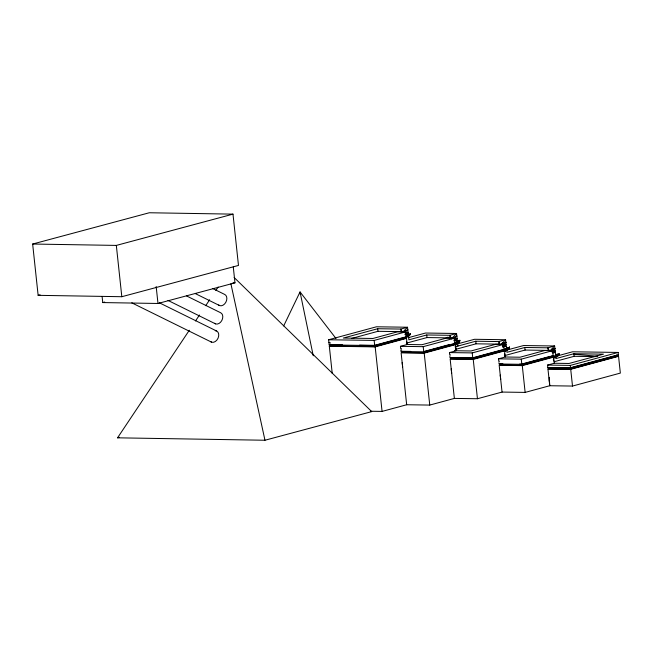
<?xml version="1.0" encoding="UTF-8"?>
<svg xmlns="http://www.w3.org/2000/svg" width="653" height="653" viewBox="0 0 653 653"><rect width="100%" height="100%" fill="white"/><g stroke="black" fill="none" stroke-linecap="round" stroke-linejoin="round"><path stroke-width="0.98" d="M300.029 293.948L300.045 291.924L336.009 338.515M504.647 356.154L505.063 355.738L504.549 353.885M455.508 350.09L456.031 349.486M406.06 337.74L407.684 335.454L408.354 335.805L408.247 334.916L409.578 335.511L406.06 337.74L405.489 337.283L405.733 336.45L406.77 336.915L406.713 336.148L408.149 336.262L409.953 334.671L409.578 335.536M455.672 344.441L457.304 342.148L457.965 342.499L457.867 341.609L459.19 342.205L455.672 344.441L455.1 343.984L455.345 343.151L456.39 343.617L456.333 342.849L457.761 342.956L459.565 341.372L459.198 342.229M505.283 351.134L506.916 348.849L507.585 349.2L507.479 348.302L508.809 348.906L505.283 351.134L504.647 350.277L505.128 350.416L504.957 349.845L506.002 350.31C505.569 351.241 505.749 348.743 506.646 349.926L506.606 349.428L507.381 349.657L509.185 348.065L508.809 348.922M554.903 357.828L556.527 355.542L557.197 355.893L556.723 355.297L557.311 355.73L553.72 357.885L553.083 357.052L553.564 357.191L553.393 356.62L554.438 357.085L554.381 356.318L555.613 357.003L555.556 356.236L556.993 356.35L558.797 354.759L558.421 355.624L554.903 357.828L554.258 356.971L554.74 357.118L555.352 355.616L556.021 355.975L555.915 355.077L557.246 355.681L557.091 355.003L557.915 355.51L557.621 354.954L558.421 355.599M406.468 343.845L406.99 343.241L406.484 341.388M283.688 325.912L300.045 291.924L313.244 355.771M234.125 277.484L371.728 411.619L264.971 440.244L117.548 437.82L189.313 330.247M195.525 320.933L199.483 315.007M205.695 305.686L209.654 299.76M215.865 290.438L218.126 287.051M403.081 331.822L407.521 327.235L408.076 332.401L405.537 332.957M501.153 344.319L505.593 339.731L506.148 344.898L502.753 345.617M407.799 329.814L404.746 331.838L407.799 329.814L403.342 332.034M453.019 338.597L456.839 336.066L455.99 336.295M452.994 338.581L456.839 336.066L451.484 338.727L450.097 337.895L427.013 337.56L406.346 343.16M501.406 344.531L505.871 342.319L502.075 343.339M550.446 350.783L554.903 348.563L552.014 349.347M328.63 339.756L376.479 326.786L407.521 327.235L400.787 329.063L377.703 328.728L343.331 338.042L372.936 338.466L397.538 331.806L405.497 331.92L406.052 337.079L374.708 345.576L329.185 344.923L328.63 339.756L374.161 340.409L405.497 331.92M351.461 338.499L377.973 331.308L401.064 331.642M329.185 344.923L331.136 344.392M332.23 373.443L329.324 346.212L331.275 345.682M454.57 339.201L457.108 338.646L456.561 333.487L449.819 335.307L426.736 334.981L408.868 339.821L408.215 333.691L404.827 334.409M359.583 345.119L374.561 345.331L404.215 337.291L404.354 338.581L374.7 346.621L331.161 346L331.022 344.702L342.613 344.874M408.786 337.577L425.511 333.038L456.561 333.487L451.484 338.727L449.819 335.307L450.113 338.025M329.324 346.212L375.173 346.865L406.509 338.376L407.17 344.506L400.428 346.335L400.705 348.914L401.546 348.686M401.685 349.975L400.844 350.204L400.983 351.494L423.748 351.82L455.084 343.331L454.537 338.164L446.57 338.05L421.969 344.719L407.17 344.506M400.428 346.335L423.193 346.661L454.537 338.164M457.908 346.074L457.247 339.935L453.859 340.662L454.806 340.744M424.548 351.322L449.427 344.58M410.729 351.396L401.824 351.265L401.962 352.563L423.732 352.873L453.386 344.833L453.247 343.543M457.818 343.821L474.551 339.291L505.593 339.731L498.859 341.56L475.768 341.225L455.019 346.857M370.863 411.251L382.07 411.414L406.672 404.746L401.122 352.791L424.205 353.118L455.549 344.621L456.202 350.759L449.468 352.579L449.737 355.167L450.586 354.938M402.166 362.546L402.64 366.986M455.378 349.412L476.045 343.813L499.129 344.139M449.468 352.579L472.225 352.906L503.569 344.417L504.124 349.575L472.78 358.073L450.015 357.746L449.876 356.456M551.793 351.869L555.181 351.151L554.626 345.984L547.891 347.812L524.808 347.478L506.94 352.318L506.287 346.188L502.892 346.906M472.625 357.828L502.288 349.796L502.426 351.085L472.764 359.117L450.994 358.807L450.856 357.518L472.625 357.828L472.764 359.117M506.85 350.073L523.584 345.535L554.626 345.984L549.548 351.224L547.891 347.812L548.177 350.522M406.672 404.746L429.756 405.08L454.366 398.412L450.154 359.036L473.237 359.37L504.581 350.873L505.242 357.003L498.5 358.832L498.778 361.411L499.618 361.182M451.199 368.798L451.672 373.238M504.41 355.665L525.077 350.057L548.169 350.392M498.5 358.832L521.265 359.158L552.601 350.661L553.156 355.828L521.812 364.325L499.055 363.999L498.916 362.701M555.883 356.318L572.616 351.787L618.146 352.44L618.415 355.02L570.575 367.99L547.81 367.663L547.532 365.084L554.275 363.256L569.073 363.468L603.445 354.155L573.84 353.73L555.972 358.57L555.319 352.44L552.781 352.995M522.62 363.819L550.365 356.301M502.859 363.811L499.896 363.77L500.035 365.06L521.796 365.37L551.459 357.33L551.32 356.04M454.366 398.412L477.449 398.738L502.051 392.069L499.186 365.288L522.278 365.615L553.613 357.126L554.275 363.256M500.231 375.042L500.704 379.483M554.43 361.648L574.118 356.309L595.822 356.62M547.81 367.663L569.432 367.737M502.051 392.069L525.134 392.404L549.744 385.735L547.949 368.953L570.559 369.035L616.718 356.53L616.579 355.24M547.532 365.084L570.298 365.411L618.146 352.44M615.599 355.501L570.42 367.745L570.559 369.035M547.949 368.953L570.714 369.28L618.554 356.309L620.35 373.092L572.501 386.062L549.744 385.735L549.54 382.136M549.271 381.295L549.271 377.385M32.65 244.034L149.308 212.756L232.99 214.135L238.476 265.436L121.817 296.715L38.135 295.336L32.65 244.034L116.332 245.414L232.99 214.135M38.135 295.336L40.094 294.813M102.113 296.593L102.75 302.568L104.7 302.045M102.75 302.568L157.985 303.474L234.974 282.831L233.276 266.897M117.548 437.82L119.507 437.29M405.105 333.006L408.076 332.401L406.076 332.369M454.145 339.258L457.108 338.646L455.108 338.621M503.177 345.502L506.148 344.898L503.226 345.168M552.209 351.755L555.181 351.151L553.181 351.118M502.745 346.735L504.442 346.4L504.312 345.111L505.3 345.127M405.162 332.671L408.076 332.401M454.194 338.923L457.108 338.646M552.267 351.42L555.181 351.151M407.235 332.63L406.239 332.614L406.378 333.903M406.215 333.659L408.215 333.691M405.056 337.062L406.052 337.079M456.267 338.874L455.272 338.858L455.41 340.156M405.195 338.36L406.517 338.376M455.247 339.911L457.247 339.935M454.088 343.315L455.084 343.331M503.569 344.417L495.611 344.302L471.009 350.971L454.366 350.726M452.243 344.58L455.549 344.621M504.279 346.163L506.287 346.188M502.851 346.98L503.847 346.996M503.128 349.567L504.124 349.575M552.601 350.661L544.643 350.547L520.041 357.215L505.242 357.003M554.34 351.379L553.344 351.363L553.483 352.653M503.267 350.857L504.581 350.873M499.439 351.036L502.426 351.085M553.311 352.408L555.319 352.44M616.391 354.995L618.415 355.02M615.518 356.269L618.554 356.309M552.16 355.812L553.156 355.828M550.308 357.077L553.622 357.126M519.682 364.048L521.665 364.08L521.796 365.37M232.966 282.798L234.974 282.831M447.313 337.274L450.276 337.503M573.897 354.277L597.756 356.244M328.908 342.335L330.54 343.029M212.821 288.585L224.51 294.348A6.13 4.416 -63.8 0 1 225.84 302.266A6.13 4.416 -63.8 0 1 218.633 304.984M195.345 293.613L219.62 305.58M186.611 295.964L220.453 312.648A6.13 4.416 -63.8 0 1 221.783 320.566A6.13 4.416 -63.8 0 1 214.584 323.276M168.001 300.437L215.563 323.88M159.332 302.78L216.412 330.908M131.8 302.845L211.523 342.139M405.791 336.319L406.239 336.613L406.509 335.536L407.178 335.887L407.072 334.989L408.403 335.593L404.876 337.797L404.313 337.364M500.1 344.123L498.859 341.56L499.145 344.278M402.036 331.626L400.787 329.063L401.073 331.773M552.299 355.518L552.813 357.362M553.328 359.215L553.842 361.06M503.267 349.265L503.781 351.118M455.516 347.641L456.031 349.486M230.901 283.769L264.971 440.244M573.84 353.73L574.118 356.309M570.298 365.411L570.575 367.99M570.714 369.28L572.501 386.062M548.651 367.435L548.789 368.725M524.808 347.478L525.077 350.057M522.278 365.615L525.134 392.404M521.265 359.158L521.812 364.325M475.768 341.225L476.045 343.813M473.237 359.37L477.449 398.738M472.225 352.906L472.78 358.073M426.736 334.981L427.013 337.56M424.205 353.118L429.756 405.08M423.193 346.661L423.748 351.82M423.593 351.583L423.732 352.873M377.703 328.728L377.973 331.308M375.173 346.865L382.07 411.414M374.161 340.409L374.708 345.576M374.561 345.331L374.7 346.621M156.173 286.545L157.985 303.474M116.332 245.414L121.817 296.715M215.261 330.687A6.13 4.416 -63.8 0 1 218.094 338.107A6.13 4.416 -63.8 0 1 210.535 341.535M456.129 342.229L455.851 343.315L455.157 342.923L455.206 343.69L454.17 343.225L453.925 344.058L454.496 344.498L458.014 342.286L457.222 341.641L457.508 342.196L456.316 341.984L456.79 342.58L456.129 342.229M505.74 348.922L505.7 350.122L505.944 349.184L505.471 350.008L504.769 349.616L504.826 350.383L503.781 349.926L503.536 350.759L504.108 351.192L507.634 348.98L506.834 348.343L507.12 348.89L506.304 348.384L506.459 349.526L506.663 348.751L506.475 349.184L505.928 348.678L506.401 349.273L505.74 348.922M410.206 333.561L410.076 334.369L410.206 333.561M459.818 340.254L459.688 341.062L459.818 340.254M509.43 346.955L509.307 347.763L509.43 346.955M559.05 353.648L558.919 354.457L559.05 353.648M407.243 335.789L407.431 335.356L407.243 335.789M456.863 342.482L457.051 342.05L456.863 342.482M556.087 355.877L556.274 355.444L556.087 355.877M406.566 336.173L406.476 336.728L406.721 335.789L406.566 336.173M456.178 342.866L456.088 343.421L456.333 342.482L456.178 342.866M555.409 356.26L555.319 356.816L555.564 355.877L555.409 356.26M406.215 336.409L406.182 337.079L406.215 336.409M406.582 336.646L406.55 337.315L406.582 336.646M455.827 343.111L455.802 343.772L455.827 343.111M456.194 343.347L456.161 344.009L456.194 343.347M505.446 349.804L505.414 350.473L505.446 349.804M555.058 356.497L555.026 357.167L555.058 356.497M555.425 356.734L555.393 357.403L555.425 356.734M410.076 334.042L409.962 334.556L410.076 334.042M459.688 340.744L459.573 341.258L459.688 340.744M509.307 347.437L509.193 347.951L509.307 347.437M558.919 354.13L558.805 354.644L558.919 354.13M408.158 334.091L408.068 334.867L408.158 334.091M408.835 334.238L408.745 335.013L408.835 334.238M457.769 340.784L457.68 341.568L457.769 340.784M458.447 340.931L458.357 341.715L458.447 340.931M507.381 347.486L507.291 348.261L507.381 347.486M508.067 347.633L507.977 348.408L508.067 347.633M557.001 354.179L556.911 354.954L557.001 354.179M557.678 354.326L557.589 355.101L557.678 354.326M505.871 342.319L502.81 344.343L505.871 342.319M554.903 348.563L551.083 351.094L554.903 348.563M554.332 356.562L553.948 355.82L554.332 356.562M504.72 349.869L504.336 349.126L504.72 349.869M455.108 343.176L454.725 342.433L455.108 343.176M557.336 354.236L557.352 354.742L557.336 354.236M507.724 347.543L507.74 348.049L507.724 347.543M458.104 340.842L458.12 341.348L458.104 340.842M408.492 334.148L408.509 334.654L408.492 334.148"/></g></svg>
